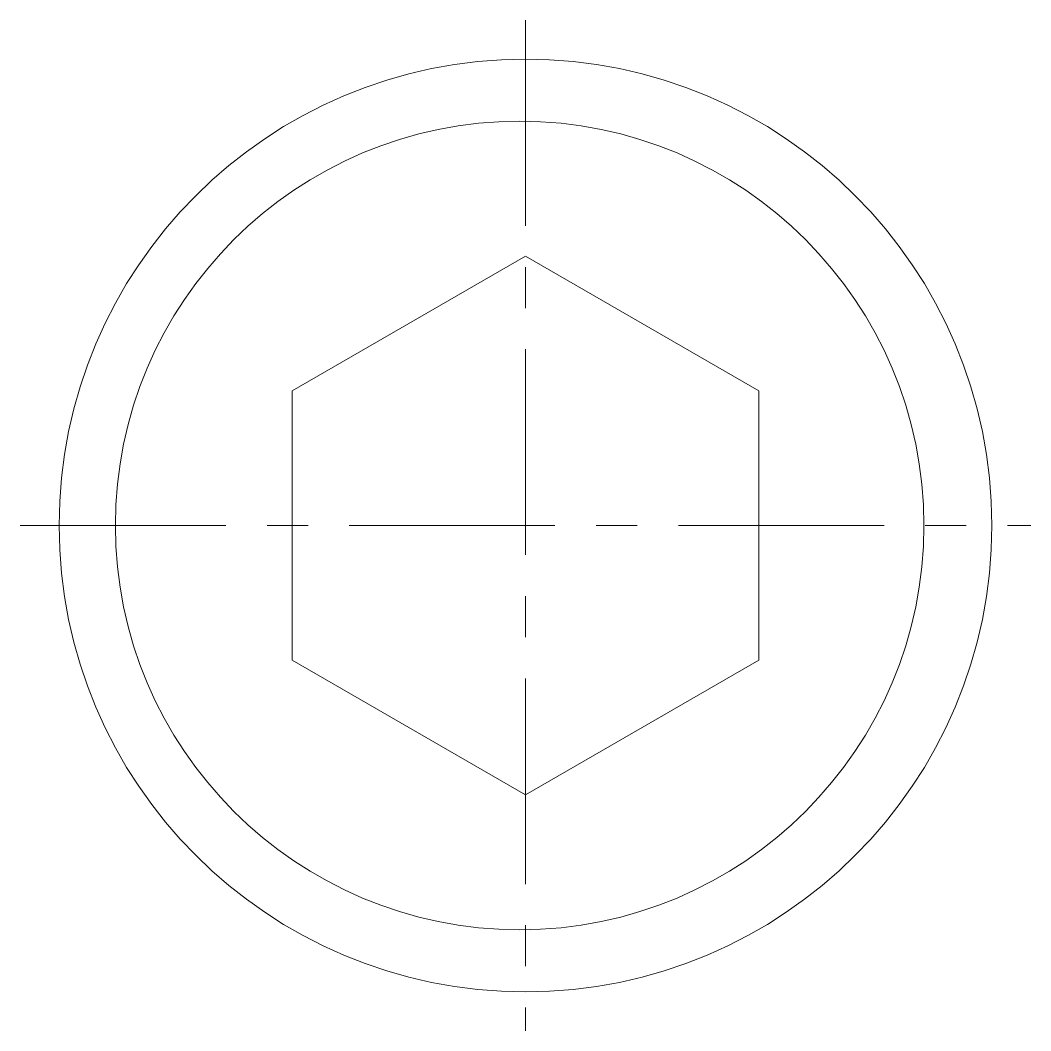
# Model space of a CAD drawing. Header units: millimetres. Extents: x -39 to 39, y -39 to 39.
import ezdxf

# ---------------------------------------------------------------- set-up
doc = ezdxf.new("R2010")
doc.units = ezdxf.units.MM
doc.header["$LTSCALE"] = 0.5
doc.linetypes.add('CENTER', pattern=[50.8, 31.75, -6.35, 6.35, -6.35])
doc.layers.get('0').update_dxf_attribs({"color": 9, "lineweight": 15})

msp = doc.modelspace()

# ---------------------------------------------------------------- linework, layer by layer
at = {"color": 1, "linetype": 'CENTER'}
for p, q in [((0, 39), (0, -39)), ((-39, 0), (39, 0))]:
    msp.add_line(p, q, dxfattribs=at)
at = {"ltscale": 0.5}
msp.add_lwpolyline([(-18, -10.392), (0, -20.785), (18, -10.392), (18, 10.392), (0, 20.785), (-18, 10.392)], close=True, dxfattribs=at)
for centre, radius in [((0, 0), 36), ((-0.447, 0), 31.203)]:
    msp.add_circle(centre, radius, dxfattribs=at)

doc.saveas('drawing.dxf')
